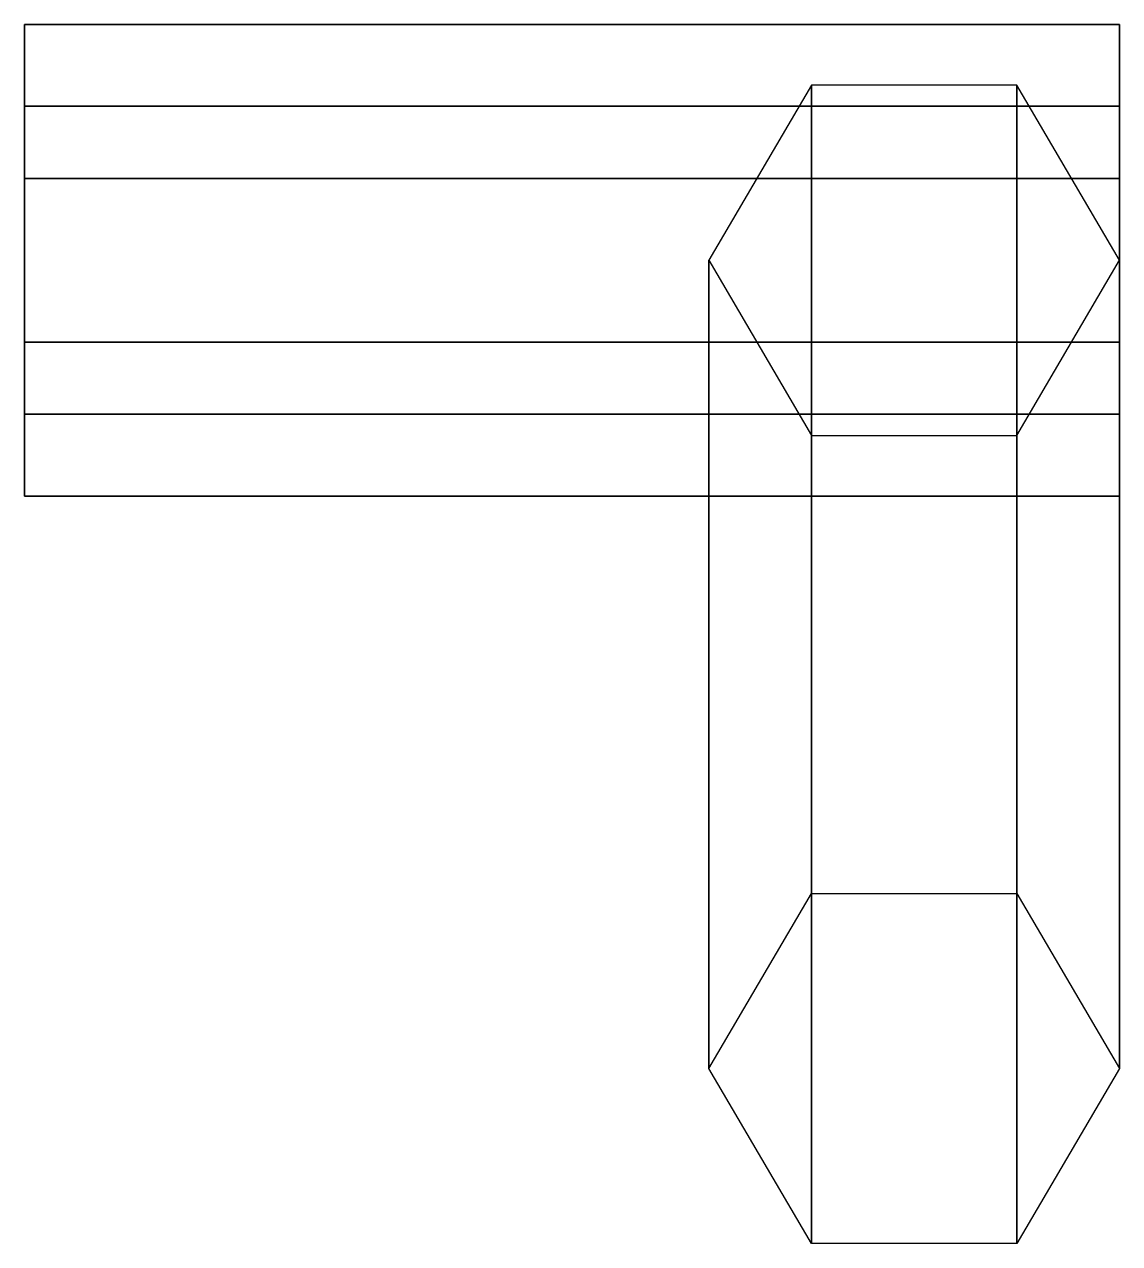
# Model space of a CAD drawing. Extents: x -2.5 to -2.18, y -0.047 to 0.309.
import ezdxf

# ---------------------------------------------------------------- set-up
doc = ezdxf.new("R2010")
doc.units = 0
doc.layers.add('SHASSIS', color=3, linetype='CONTINUOUS')

msp = doc.modelspace()

# ---------------------------------------------------------------- linework, layer by layer
at = {"layer": 'SHASSIS'}
for points in [[(-2.18, 0.26394, -1.25422), (-2.18, 0.30894, -1.30784), (-2.5, 0.30894, -1.30784), (-2.5, 0.26394, -1.25422)], [(-2.18, 0.30894, -1.30784), (-2.18, 0.285, -1.37362), (-2.5, 0.285, -1.37362), (-2.5, 0.30894, -1.30784)], [(-2.18, 0.17106, -1.33216), (-2.18, 0.30894, -1.30784), (-2.18, 0.26394, -1.25422), (-2.18, 0.195, -1.26638)], [(-2.18, 0.21606, -1.38578), (-2.18, 0.285, -1.37362), (-2.18, 0.30894, -1.30784), (-2.18, 0.17106, -1.33216)], [(-2.27, 0.29117, -1.31098), (-2.3, 0.24, -1.32), (-2.3, 0.00384, 0.01934), (-2.27, 0.05501, 0.02836)], [(-2.21, 0.29117, -1.31098), (-2.27, 0.29117, -1.31098), (-2.27, 0.05501, 0.02836), (-2.21, 0.05501, 0.02836)], [(-2.18, 0.24, -1.32), (-2.21, 0.29117, -1.31098), (-2.21, 0.05501, 0.02836), (-2.18, 0.00384, 0.01934)], [(-2.18, 0.285, -1.37362), (-2.18, 0.21606, -1.38578), (-2.5, 0.21606, -1.38578), (-2.5, 0.285, -1.37362)], [(-2.18, 0.195, -1.26638), (-2.18, 0.26394, -1.25422), (-2.5, 0.26394, -1.25422), (-2.5, 0.195, -1.26638)], [(-2.3, 0.24, -1.32), (-2.27, 0.18883, -1.32902), (-2.27, -0.04733, 0.01032), (-2.3, 0.00384, 0.01934)], [(-2.21, 0.18883, -1.32902), (-2.18, 0.24, -1.32), (-2.18, 0.00384, 0.01934), (-2.21, -0.04733, 0.01032)], [(-2.18, 0.21606, -1.38578), (-2.18, 0.17106, -1.33216), (-2.5, 0.17106, -1.33216), (-2.5, 0.21606, -1.38578)], [(-2.18, 0.17106, -1.33216), (-2.18, 0.195, -1.26638), (-2.5, 0.195, -1.26638), (-2.5, 0.17106, -1.33216)], [(-2.27, 0.18883, -1.32902), (-2.21, 0.18883, -1.32902), (-2.21, -0.04733, 0.01032), (-2.27, -0.04733, 0.01032)]]:
    msp.add_3dface(points, dxfattribs=at)

doc.saveas('drawing.dxf')
